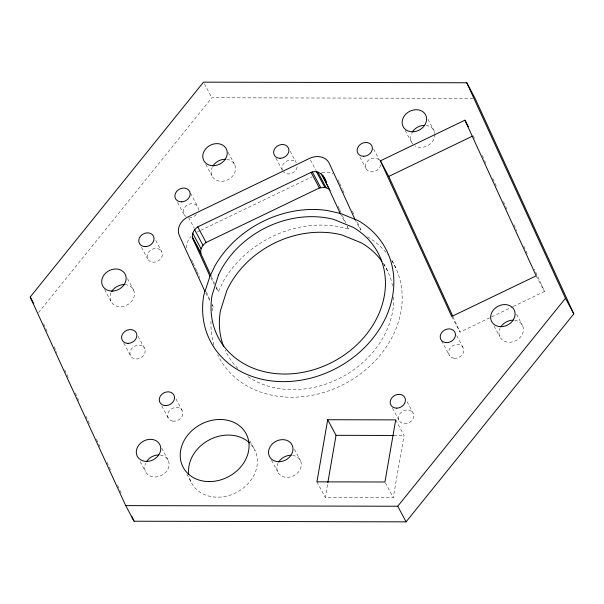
<?xml version="1.0" encoding="UTF-8"?>
<svg xmlns="http://www.w3.org/2000/svg" width="604" height="604" viewBox="0 0 604 604"><rect width="100%" height="100%" fill="white"/><g stroke="black" fill="none" stroke-linecap="round" stroke-linejoin="round"><path stroke-width="0.45" stroke-dasharray="3.02 2.27" d="M395.703 419.878L404.038 435.476L393.272 497.605L325.269 497.439L327.678 483.532M212.117 310.735L213.28 307.074L212.117 304.537M216.111 287.731L218.301 291.838L223.269 281.456A98.648 81.88 -28.1 0 1 335.484 226.092L348.546 228.999L347.376 226.462M38.535 312.638L211.845 97.757L474.148 98.369M197.357 231.989L199.901 230.766M200.754 230.358L311.974 176.844M451.724 316.481L460.052 332.087L512.434 306.885M513.279 306.477L544.536 291.438L534.351 269.203M393.793 435.454L404.038 435.476M329.452 189.248L331.06 191.007M536.201 275.839L544.536 291.438M427.994 119.365L434.133 130.864M516.495 314.223L522.634 325.722M405.141 130.358L411.279 141.857M494.08 326.039L499.78 336.715M373.559 149.045L379.697 160.536M456.73 335.658L462.868 347.157M359.886 157.085L366.024 168.584M441.592 340.845L449.482 355.628M391.898 260.611L395.839 268.002M383.6 263.571L387.987 271.785M354.925 219.312L360.626 229.996M340.211 213.393L345.035 222.431M347.224 226.538L348.546 228.999M310.464 160.022L316.164 170.698M290.139 151.204L296.277 162.703M407.066 401.751L413.204 413.249A7.928 6.584 -28.1 0 1 405.171 423.759A7.928 6.584 -28.1 0 1 400.059 413.566A7.928 6.584 -28.1 0 1 413.204 413.249M275.892 158.173L282.038 169.671M392.509 408.145L399.085 420.467M204.386 83.79L211.845 97.757M228.191 152.465L234.767 164.779M385.375 482.822L393.272 497.605M205.775 164.28L211.913 175.779M190.532 193.174L197.991 207.134M188.614 217.614L194.314 228.289M177.568 202.506L183.707 214.005M210.849 277.878L214.352 284.446M316.934 481.841L325.269 497.439M294.382 449.285L300.52 460.784M205.821 293.114L209.769 300.505M211.959 304.612L213.28 307.074M155.741 240.407L161.88 251.898A7.928 6.584 -28.1 0 1 153.544 262.242A7.928 6.584 -28.1 0 1 148.795 251.868A7.928 6.584 -28.1 0 1 161.88 251.898M271.528 460.286L277.666 471.784M249.852 440.814L255.114 450.667M141.457 247.278L147.595 258.776M127.535 278.633L133.673 290.131M175.945 398.829L182.083 410.327M138.105 336.337L144.688 348.651A7.928 6.584 -28.1 0 1 136.345 358.987A7.928 6.584 -28.1 0 1 131.597 348.621A7.928 6.584 -28.1 0 1 144.688 348.651M104.681 289.626L110.819 301.124M161.812 405.994L168.388 418.308M123.82 343.208L130.404 355.522M186.893 474.2L190.834 481.592M161.713 448.16L168.29 460.474M140.173 461.615L145.436 471.475M338.051 206.206L339.221 208.735M339.607 209.58L340.777 212.11M342.325 215.492L345.82 223.087M473.249 135.787L475.205 140.06M482.256 155.454L484.212 159.735M484.604 160.588L485.782 163.155M492.834 178.55L496.36 186.243M503.411 201.638L506.937 209.339M513.981 224.733L516.73 230.72M523.774 246.115L527.3 253.808M453 316.692L460.052 332.087M338.074 179.932L339.237 182.468M339.622 183.314L342.34 189.241M342.725 190.086L344.658 194.314M352.411 211.234L354.344 215.462M357.447 222.227L361.32 230.69M191.581 259.705L192.744 262.242M193.129 263.087L196.617 270.698M197.002 271.543L199.72 277.47M206.304 291.845L209.792 299.463M43.624 323.752L47.142 331.445M54.194 346.832L56.927 352.819M64.756 369.912L68.282 377.606M75.326 392.993L78.852 400.686M85.896 416.073L89.422 423.766M96.466 439.153L99.992 446.847M107.036 462.234L110.562 469.927M117.606 485.314L121.132 493.015M211.332 276.557L214.435 283.351M215.983 286.749L218.301 291.838M297.16 166.968A7.928 6.584 -28.1 0 1 291.438 173.371A7.928 6.584 -28.1 0 1 283.442 171.913M282.476 170.487A7.928 6.584 -28.1 0 1 285.888 161.555A7.928 6.584 -28.1 0 1 295.749 162.099M250.826 444.219A35.681 29.611 -28.1 0 1 236.7 492.373A35.681 29.611 -28.1 0 1 189.18 476.669M160.339 455.031A12.684 10.532 -28.1 0 1 168.433 467.919A12.684 10.532 -28.1 0 1 152.374 476.752A12.684 10.532 -28.1 0 1 145.677 463.087M292.57 455.341A12.684 10.532 -28.1 0 1 300.664 468.228A12.684 10.532 -28.1 0 1 284.605 477.062A12.684 10.532 -28.1 0 1 277.908 463.396M186.032 216.542A7.928 6.584 -28.1 0 1 188.101 204.582A7.928 6.584 -28.1 0 1 198.399 210.585M196.353 214.541A7.928 6.584 -28.1 0 1 189.648 217.47M124.945 284.612A12.684 10.532 -28.1 0 1 133.982 297.093A12.684 10.532 -28.1 0 1 118.007 306.454A12.684 10.532 -28.1 0 1 111.06 292.744M226.817 159.335A12.684 10.532 -28.1 0 1 234.918 172.223A12.684 10.532 -28.1 0 1 218.859 181.057A12.684 10.532 -28.1 0 1 212.163 167.391M391.875 260.588A99.109 82.265 -28.1 0 1 345.85 383.23A99.109 82.265 -28.1 0 1 217.682 354.744M213.982 345.133A99.109 82.265 -28.1 0 1 211.007 321.056M367.542 236.813A99.109 82.265 -28.1 0 1 387.572 254.397M186.772 247.912A15.855 13.16 -28.1 0 1 190.985 236.421M321.804 172.616A15.855 13.16 -28.1 0 1 333.031 174.02M383.464 263.601A90.389 75.024 -28.1 0 1 392.57 286.1M393.755 297.16A90.389 75.024 -28.1 0 1 342.158 376.994A90.389 75.024 -28.1 0 1 247.006 376.02M237.87 368.395A90.389 75.024 -28.1 0 1 225.149 350.124M514.683 320.271A12.684 10.532 -28.1 0 1 522.777 333.166A12.684 10.532 -28.1 0 1 506.718 341.992A12.684 10.532 -28.1 0 1 500.021 328.334M380.671 164.786A7.928 6.584 -28.1 0 1 370.177 171.679A7.928 6.584 -28.1 0 1 366.998 161.683A7.928 6.584 -28.1 0 1 379.131 159.962M426.182 125.413A12.684 10.532 -28.1 0 1 434.88 133.529M434.933 134.231A12.684 10.532 -28.1 0 1 428.191 145.353A12.684 10.532 -28.1 0 1 415.001 145.911M412.804 144.145A12.684 10.532 -28.1 0 1 411.52 133.476M172.804 421.124A7.928 6.584 -28.1 0 0 182.733 411.92A7.928 6.584 -28.1 0 0 170.169 409.912A7.928 6.584 -28.1 0 0 172.804 421.124M454.065 358.24A7.928 6.584 -28.1 0 0 463.6 348.712A7.928 6.584 -28.1 0 0 450.863 347.224A7.928 6.584 -28.1 0 0 454.065 358.24"/><path stroke-width="0.91" d="M322.732 175.402L340.422 213.854L340.611 213.484L358.414 220.739A99.109 82.265 -28.1 0 1 332.51 370.184A99.109 82.265 -28.1 0 1 203.782 295.13L209.973 276.239L192.555 238.029C191.536 233.62 194.156 229.286 197.757 226.877L311.037 172.382C318.55 169.263 324.839 176.006 326.681 182.793M210.947 275.711L200.883 253.635C199.864 249.226 202.483 244.892 206.092 242.483L319.365 187.987L324.809 187.361L329.452 189.248L321.117 173.65M327.7 419.72L316.934 481.841L384.937 482L395.703 419.878L327.7 419.72L336.035 435.318L327.836 482.611M209.973 276.239L214.941 265.851A98.648 81.88 -28.1 0 1 327.157 210.486L340.211 213.393M30.2 297.032L203.51 82.152L466.764 82.763L475.091 98.369L573.8 313.891L406.077 521.848L134.05 521.222L125.715 505.616L30.2 297.032L33.711 303.608M125.715 505.616L397.742 506.243L565.465 298.285L466.764 82.763M464.914 120.181L536.201 275.839L451.724 316.481L380.429 160.83L464.914 120.181L468.425 126.749M380.429 160.83L388.765 176.428L472.404 136.194M336.035 435.318L393.793 435.454M565.465 298.285L573.8 313.891M317.764 172.004L326.1 187.602M316.473 171.755L324.809 187.361M312.389 171.989L320.724 187.595M311.037 172.382L319.365 187.987M397.742 506.243L406.077 521.848M197.757 226.877L206.092 242.483M194.609 229.656L202.936 245.262M192.699 233.159L201.026 248.765M192.321 236.859L200.649 252.457M192.555 238.029L200.883 253.635M388.765 176.428L452.607 315.839M354.925 219.312L329.354 163.48A15.855 13.16 -28.1 0 0 309.588 158.384L188.176 216.798A15.855 13.16 -28.1 0 0 179.373 235.643L204.945 291.475M131.702 516.095L134.05 521.222M188.742 474.095A35.681 29.611 -28.1 0 1 209.716 439.652A35.681 29.611 -28.1 0 1 249.611 442.981M146.425 461.72A12.684 10.532 -28.1 0 1 158.776 454.933M278.655 462.03A12.684 10.532 -28.1 0 1 291.007 455.242M111.808 291.377A12.684 10.532 -28.1 0 1 124.16 284.582M212.902 166.025A12.684 10.532 -28.1 0 1 225.254 159.237M223.699 346.696A90.389 75.024 -28.1 0 1 220.43 310.75L226.893 290.388A90.389 75.024 -28.1 0 1 342.038 234.994L361.449 242.906A90.389 75.024 -28.1 0 1 381.864 261.275M500.769 326.968A12.684 10.532 -28.1 0 1 513.121 320.173M412.268 132.102A12.684 10.532 -28.1 0 1 424.62 125.315M218.565 274.79L212.095 295.145A90.389 75.024 -28.1 0 0 329.49 363.6A90.389 75.024 -28.1 0 0 353.113 227.3L333.702 219.395A90.389 75.024 -28.1 0 0 218.565 274.79M500.958 326.658A12.684 10.532 -28.1 0 0 514.298 310.116A12.684 10.532 -28.1 0 0 493.362 310.071A12.684 10.532 -28.1 0 0 500.958 326.658M396.836 408.153A7.928 6.584 -28.1 0 0 404.869 397.643A7.928 6.584 -28.1 0 0 391.732 397.961A7.928 6.584 -28.1 0 0 396.836 408.153M445.729 342.634A7.928 6.584 -28.1 0 0 455.265 333.106A7.928 6.584 -28.1 0 0 442.528 331.619A7.928 6.584 -28.1 0 0 445.729 342.634M280.128 158.308A7.928 6.584 -28.1 0 0 288.38 147.92A7.928 6.584 -28.1 0 0 275.281 147.98A7.928 6.584 -28.1 0 0 280.128 158.308M363.774 156.27A7.928 6.584 -28.1 0 0 371.807 145.753A7.928 6.584 -28.1 0 0 358.663 146.077A7.928 6.584 -28.1 0 0 363.774 156.27M128.018 343.389A7.928 6.584 -28.1 0 0 136.353 333.046A7.928 6.584 -28.1 0 0 123.269 333.015A7.928 6.584 -28.1 0 0 128.018 343.389M164.477 405.518A7.928 6.584 -28.1 0 0 174.397 396.315A7.928 6.584 -28.1 0 0 161.834 394.306A7.928 6.584 -28.1 0 0 164.477 405.518M412.456 131.8A12.684 10.532 -28.1 0 0 425.797 115.258A12.684 10.532 -28.1 0 0 404.861 115.205A12.684 10.532 -28.1 0 0 412.456 131.8M209.263 481.584A35.681 29.611 -28.1 0 0 246.787 435.061A35.681 29.611 -28.1 0 0 187.889 434.925A35.681 29.611 -28.1 0 0 209.263 481.584M146.613 461.418A12.684 10.532 -28.1 0 0 159.954 444.876A12.684 10.532 -28.1 0 0 139.018 444.823A12.684 10.532 -28.1 0 0 146.613 461.418M278.844 461.728A12.684 10.532 -28.1 0 0 292.185 445.186A12.684 10.532 -28.1 0 0 271.249 445.133A12.684 10.532 -28.1 0 0 278.844 461.728M145.209 246.636A7.928 6.584 -28.1 0 0 153.552 236.3A7.928 6.584 -28.1 0 0 140.46 236.27A7.928 6.584 -28.1 0 0 145.209 246.636M181.321 201.872A7.928 6.584 -28.1 0 0 189.656 191.528A7.928 6.584 -28.1 0 0 176.572 191.498A7.928 6.584 -28.1 0 0 181.321 201.872M111.997 291.068A12.684 10.532 -28.1 0 0 125.338 274.526A12.684 10.532 -28.1 0 0 104.401 274.48A12.684 10.532 -28.1 0 0 111.997 291.068M213.099 165.722A12.684 10.532 -28.1 0 0 226.44 149.18A12.684 10.532 -28.1 0 0 205.496 149.128A12.684 10.532 -28.1 0 0 213.099 165.722"/></g></svg>
